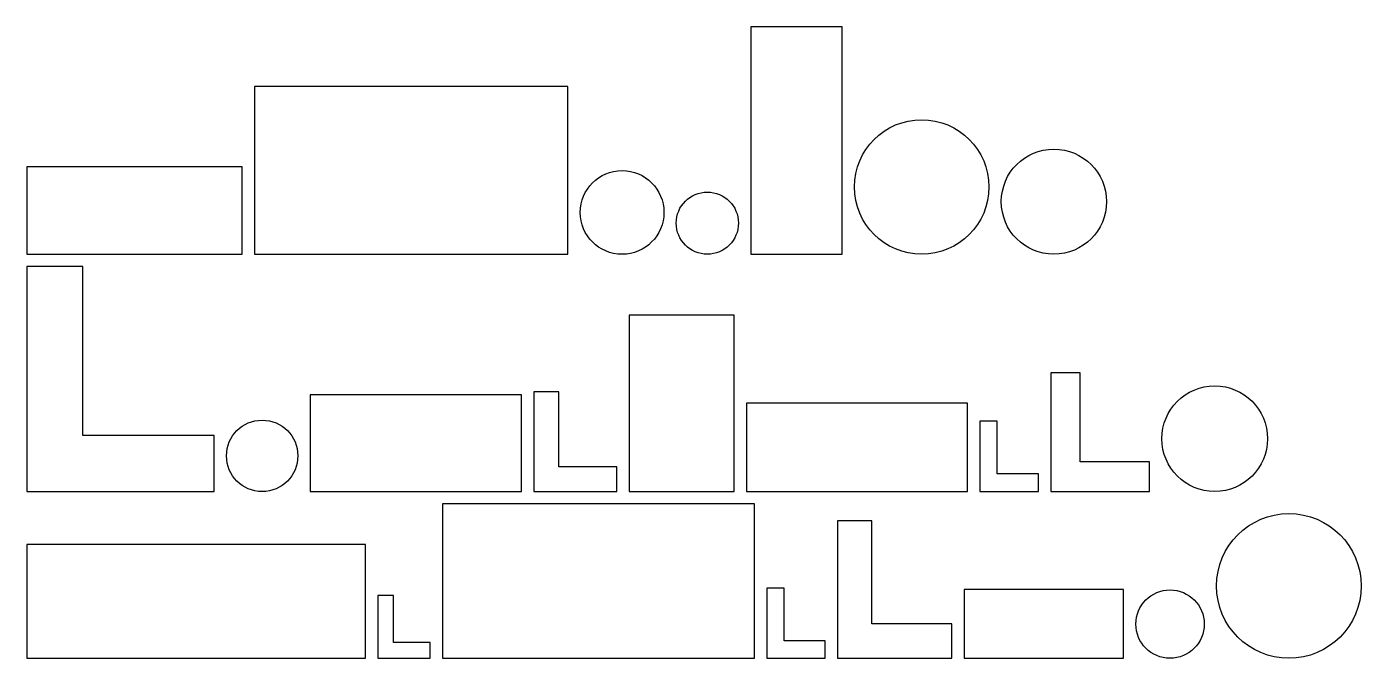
# Model space of a CAD drawing. Header units: millimetres. Extents: x 0 to 1081, y 0 to 512.
import ezdxf

# ---------------------------------------------------------------- set-up
doc = ezdxf.new("R2010")
doc.units = ezdxf.units.MM

msp = doc.modelspace()

# ---------------------------------------------------------------- linework, layer by layer
for points in [[(586.8, 327.3), (660.7, 327.3), (660.7, 511.6), (586.8, 511.6), (586.8, 327.3)], [(184.6, 327.3), (438.5, 327.3), (438.5, 463.1), (184.6, 463.1), (184.6, 327.3)], [(0, 327.3), (174.6, 327.3), (174.6, 398), (0, 398), (0, 327.3)], [(0, 135.1), (151.8, 135.1), (151.8, 180.6), (45.6, 180.6), (45.6, 317.3), (0, 317.3), (0, 135.1)], [(488.2, 135.1), (573.2, 135.1), (573.2, 278), (488.2, 278), (488.2, 135.1)], [(829.7, 135.1), (909.8, 135.1), (909.8, 159.1), (853.7, 159.1), (853.7, 231.2), (829.7, 231.2), (829.7, 135.1)], [(229.7, 135.1), (401, 135.1), (401, 213.3), (229.7, 213.3), (229.7, 135.1)], [(411, 135.1), (478.2, 135.1), (478.2, 155.2), (431.1, 155.2), (431.1, 215.8), (411, 215.8), (411, 135.1)], [(583.2, 135.1), (762.2, 135.1), (762.2, 206.8), (583.2, 206.8), (583.2, 135.1)], [(772.2, 135.1), (819.7, 135.1), (819.7, 149.3), (786.4, 149.3), (786.4, 192.1), (772.2, 192.1), (772.2, 135.1)], [(336.8, 0), (589.7, 0), (589.7, 125.1), (336.8, 125.1), (336.8, 0)], [(656.9, 0), (749.7, 0), (749.7, 27.8), (684.7, 27.8), (684.7, 111.4), (656.9, 111.4), (656.9, 0)], [(0, 0), (274.4, 0), (274.4, 92.1), (0, 92.1), (0, 0)], [(599.7, 0), (646.9, 0), (646.9, 14.2), (613.8, 14.2), (613.8, 56.7), (599.7, 56.7), (599.7, 0)], [(759.7, 0), (888.7, 0), (888.7, 55.7), (759.7, 55.7), (759.7, 0)], [(284.4, 0), (326.8, 0), (326.8, 12.7), (297.1, 12.7), (297.1, 51), (284.4, 51), (284.4, 0)]]:
    msp.add_lwpolyline(points, close=True)
for centre, radius in [((725.2, 381.8), 54.5), ((832.3, 369.9), 42.6), ((482.4, 361.2), 33.9), ((551.5, 352.5), 25.2), ((962.6, 177.9), 42.8), ((190.8, 164), 28.9), ((1022.7, 58.6), 58.6), ((926.4, 27.7), 27.7)]:
    msp.add_circle(centre, radius)

doc.saveas('drawing.dxf')
